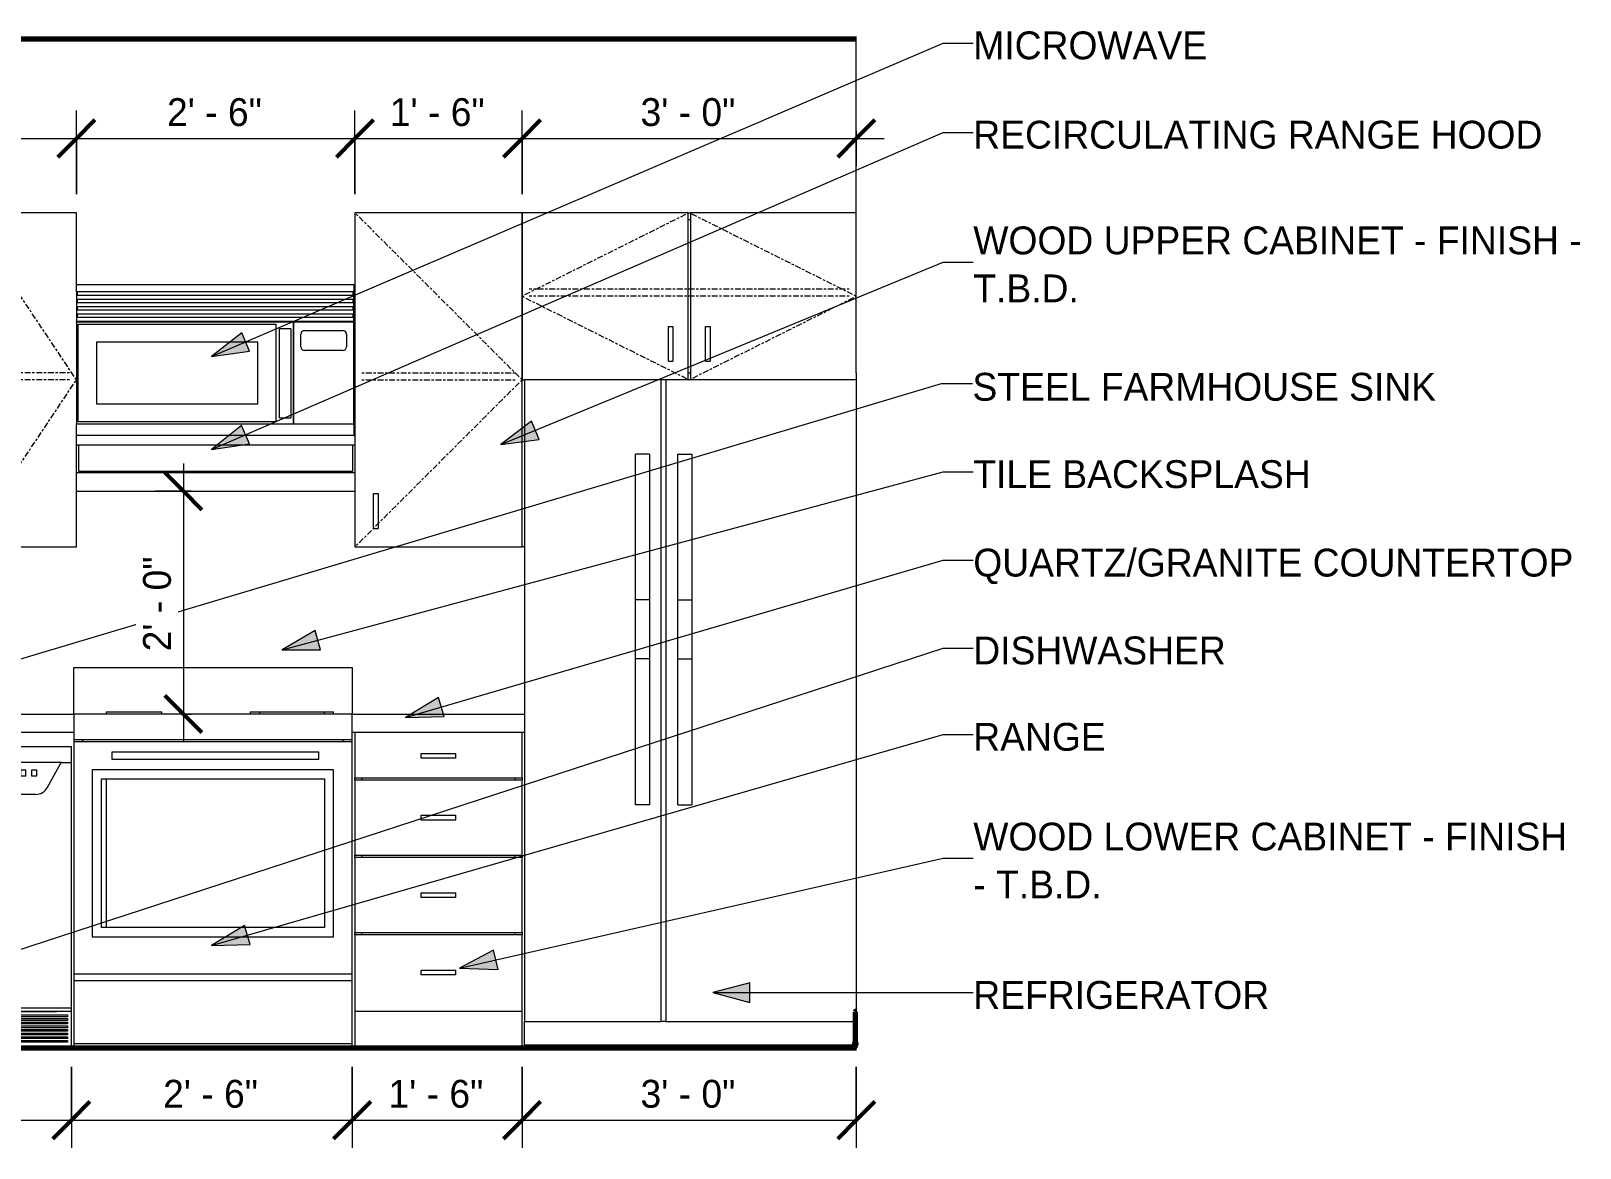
# Model space of a CAD drawing. Header units: inches. Extents: x -3857 to -1458, y -18 to 10849.
# Drawn here: x -3770.1 to -3603.2, y -10.8 to 109.6 of the extents above; entities that cross this region are included whole.
import ezdxf

# ---------------------------------------------------------------- set-up
doc = ezdxf.new("R2010")
doc.units = ezdxf.units.IN
doc.header["$MEASUREMENT"] = 0
doc.linetypes.add('Center', pattern=[1.25, 0.25, -0.1875, 0.625, -0.1875])
for name, color, linetype, lineweight in [('0-1', 7, 'Continuous', 5), ('A-ANNO-DIMS', 211, 'Continuous', 9), ('A-ANNO-DIMS-32', 211, 'Continuous', 9), ('A-ANNO-NOTE', 131, 'Continuous', 9), ('A-FLOR-1', 7, 'Continuous', 70), ('A-WALL', 113, 'Continuous', 18), ('A-WALL-1', 113, 'Continuous', 70), ('A-WALL-2', 113, 'Continuous', 9), ('G-ANNO-TEXT', 231, 'Continuous', 9), ('Q-CASE', 31, 'Continuous', 9), ('Q-CASE-1', 31, 'Center', 9), ('Q-SPCQ', 91, 'Continuous', 9)]:
    doc.layers.add(name, color=color, linetype=linetype, lineweight=lineweight)
doc.styles.add('Century Gothic', font='ufonts.com_century-gothic.ttf', dxfattribs={"height": 3})
doc.dimstyles.new('OD_1__HACK', dxfattribs={"dimscale": 12, "dimtxt": 3.132505, "dimasz": 0.333333, "dimexe": 0.25, "dimexo": 0.166667, "dimgap": 0.041667, "dimtad": 1, "dimdec": 0, "dimzin": 3, "dimdsep": 46, "dimlunit": 4, "dimtxsty": 'Century Gothic', "dimblk1": 'OBLIQUE', "dimblk2": 'OBLIQUE', "dimsah": 1, "dimcen": 0.09, "dimdle": 0.25, "dimazin": 0, "dimtfac": 1, "dimtdec": 4, "dimtix": 1, "dimtmove": 0, "dimatfit": 3, "dimfxl": 1, "dimtvp": 1, "dimtfill": 1, "dimfrac": 2, "dimtolj": 1, "dimtzin": 0, "dimarcsym": 2})

# ---------------------------------------------------------------- blocks, each defined once
blk = doc.blocks.new('CTR - 1st Phase - Shell_rvt-1-1ST FLOOR - STUDIO C - ADA TYPE B - KITCHEN')
at = {"layer": 'A-FLOR-1'}
for p, q in [((-3822.75, 108.75), (-3681.15, 108.75)), ((-3681.15, 0), (-3822.75, 0))]:
    blk.add_line(p, q, dxfattribs=at)
blk = doc.blocks.new('Basic Wall _ INT - W4BØF - _5_8 GYP - 2X4 WOOD_BATT_ - 5_8 GYP_ - ___-2682986-1ST FLOOR - STUDIO C - ADA TYPE B - KITCHEN')
at = {"layer": 'A-WALL'}
blk.add_line((-3681.18, 0.61), (-3681.18, 4), dxfattribs=at)
at = {"layer": 'A-WALL-1'}
for p, q in [((-3681.3, 3.92), (-3681.3, 0.61)), ((-3681.18, 4), (-3681.22, 4)), ((-3681.59, 0.11), (-3681.53, 0))]:
    blk.add_line(p, q, dxfattribs=at)
for centre, radius, start, end in [((-3681.22, 3.92), 0.0822, 90, 180), ((-3681.88, 0.61), 0.577, 300, 0), ((-3681.88, 0.61), 0.702, 300, 0)]:
    blk.add_arc(centre, radius, start, end, dxfattribs=at)
blk = doc.blocks.new('Dishwasher_15404 - 34_ counter-547918-1ST FLOOR - STUDIO C - ADA TYPE B - KITCHEN')
at = {"layer": 'Q-SPCQ'}
for p, q in [((-3789.72, 32.5), (-3789.72, 30.79)), ((-3789.72, 32.5), (-3789.53, 32.5)), ((-3789.53, 32.5), (-3766.8, 32.5)), ((-3766.8, 32.5), (-3765.72, 32.5)), ((-3765.72, 30.79), (-3765.72, 32.5)), ((-3789.53, 30.79), (-3789.72, 30.79)), ((-3789.72, 30.79), (-3789.72, 4.33)), ((-3789.72, 30.79), (-3789.53, 30.79)), ((-3788.63, 30.79), (-3789.53, 30.79)), ((-3789.53, 30.79), (-3788.63, 30.79)), ((-3766.82, 30.79), (-3788.63, 30.79)), ((-3788.63, 30.79), (-3787.11, 28.06)), ((-3768.33, 28.06), (-3766.82, 30.79)), ((-3766.8, 30.79), (-3766.82, 30.79)), ((-3766.82, 30.79), (-3765.92, 30.79)), ((-3765.92, 30.79), (-3765.72, 30.79)), ((-3765.72, 4.33), (-3765.72, 30.79)), ((-3772.98, 29.94), (-3773.57, 29.94)), ((-3773.57, 29.94), (-3773.57, 29.35)), ((-3773.57, 29.35), (-3772.98, 29.35)), ((-3772.98, 29.35), (-3772.98, 29.94)), ((-3771.8, 29.94), (-3772.39, 29.94)), ((-3772.39, 29.94), (-3772.39, 29.35)), ((-3772.39, 29.35), (-3771.8, 29.35)), ((-3771.8, 29.35), (-3771.8, 29.94)), ((-3770.62, 29.94), (-3771.21, 29.94)), ((-3771.21, 29.94), (-3771.21, 29.35)), ((-3771.21, 29.35), (-3770.62, 29.35)), ((-3770.62, 29.35), (-3770.62, 29.94)), ((-3769.44, 29.94), (-3770.03, 29.94)), ((-3770.03, 29.94), (-3770.03, 29.35)), ((-3770.03, 29.35), (-3769.44, 29.35)), ((-3769.44, 29.35), (-3769.44, 29.94)), ((-3785.91, 27.35), (-3769.54, 27.35)), ((-3789.53, 4.33), (-3789.72, 4.33)), ((-3789.72, 3.94), (-3789.72, 4.33)), ((-3765.72, 3.94), (-3789.72, 3.94)), ((-3789.72, 3.94), (-3789.72, 0)), ((-3765.92, 4.33), (-3789.53, 4.33)), ((-3789.3, 3.39), (-3789.3, 3.59)), ((-3789.3, 3.59), (-3788.15, 3.59)), ((-3788.15, 3.39), (-3789.3, 3.39)), ((-3788.15, 3.94), (-3767.3, 3.94)), ((-3788.15, 3.59), (-3767.3, 3.59)), ((-3767.3, 3.39), (-3788.15, 3.39)), ((-3767.3, 3.59), (-3766.15, 3.59)), ((-3766.15, 3.39), (-3767.3, 3.39)), ((-3766.15, 3.59), (-3766.15, 3.39)), ((-3765.72, 4.33), (-3765.92, 4.33)), ((-3765.72, 3.94), (-3765.72, 4.33)), ((-3765.72, 0), (-3765.72, 3.94)), ((-3789.3, 3), (-3789.3, 3.2)), ((-3789.3, 3.2), (-3788.15, 3.2)), ((-3788.15, 3), (-3789.3, 3)), ((-3789.3, 2.61), (-3789.3, 2.8)), ((-3789.3, 2.8), (-3788.15, 2.8)), ((-3788.15, 2.61), (-3789.3, 2.61)), ((-3789.3, 2.21), (-3789.3, 2.41)), ((-3789.3, 2.41), (-3788.15, 2.41)), ((-3788.15, 2.21), (-3789.3, 2.21)), ((-3789.3, 1.82), (-3789.3, 2.02)), ((-3789.3, 2.02), (-3788.15, 2.02)), ((-3788.15, 1.82), (-3789.3, 1.82)), ((-3788.15, 3.2), (-3767.3, 3.2)), ((-3767.3, 3), (-3788.15, 3)), ((-3788.15, 2.8), (-3767.3, 2.8)), ((-3767.3, 2.61), (-3788.15, 2.61)), ((-3788.15, 2.41), (-3767.3, 2.41)), ((-3767.3, 2.21), (-3788.15, 2.21)), ((-3788.15, 2.02), (-3767.3, 2.02)), ((-3767.3, 1.82), (-3788.15, 1.82)), ((-3767.3, 3.2), (-3766.15, 3.2)), ((-3766.15, 3), (-3767.3, 3)), ((-3767.3, 2.8), (-3766.15, 2.8)), ((-3766.15, 2.61), (-3767.3, 2.61)), ((-3767.3, 2.41), (-3766.15, 2.41)), ((-3766.15, 2.21), (-3767.3, 2.21)), ((-3767.3, 2.02), (-3766.15, 2.02)), ((-3766.15, 1.82), (-3767.3, 1.82)), ((-3766.15, 3.2), (-3766.15, 3)), ((-3766.15, 2.8), (-3766.15, 2.61)), ((-3766.15, 2.41), (-3766.15, 2.21)), ((-3766.15, 2.02), (-3766.15, 1.82)), ((-3789.3, 1.43), (-3789.3, 1.62)), ((-3789.3, 1.62), (-3788.15, 1.62)), ((-3788.15, 1.43), (-3789.3, 1.43)), ((-3789.3, 1.03), (-3789.3, 1.23)), ((-3789.3, 1.23), (-3788.15, 1.23)), ((-3788.15, 1.03), (-3789.3, 1.03)), ((-3789.3, 0.64), (-3789.3, 0.84)), ((-3789.3, 0.84), (-3788.15, 0.84)), ((-3788.15, 0.64), (-3789.3, 0.64)), ((-3788.15, 1.62), (-3767.3, 1.62)), ((-3767.3, 1.43), (-3788.15, 1.43)), ((-3788.15, 1.23), (-3767.3, 1.23)), ((-3767.3, 1.03), (-3788.15, 1.03)), ((-3788.15, 0.84), (-3767.3, 0.84)), ((-3767.3, 0.64), (-3788.15, 0.64)), ((-3767.3, 1.62), (-3766.15, 1.62)), ((-3766.15, 1.43), (-3767.3, 1.43)), ((-3767.3, 1.23), (-3766.15, 1.23)), ((-3766.15, 1.03), (-3767.3, 1.03)), ((-3767.3, 0.84), (-3766.15, 0.84)), ((-3766.15, 0.64), (-3767.3, 0.64)), ((-3766.15, 1.62), (-3766.15, 1.43)), ((-3766.15, 1.23), (-3766.15, 1.03)), ((-3766.15, 0.84), (-3766.15, 0.64))]:
    blk.add_line(p, q, dxfattribs=at)
for centre, radius, start, end in [((-3783.92, 29.2), 0.984, 90, 270), ((-3783.92, 29.2), 0.984, 270, 90), ((-3785.91, 28.72), 1.38, 209, 270), ((-3769.54, 28.72), 1.38, 270, 331)]:
    blk.add_arc(centre, radius, start, end, dxfattribs=at)
blk = doc.blocks.new('Refrigerator_-_Side-by-Side_6047 - 36_ X 30_-345559-1ST FLOOR - STUDIO C - ADA TYPE B - KITCHEN')
at = {"layer": 'Q-SPCQ'}
for p, q in [((-3702.18, 72), (-3716.93, 72)), ((-3716.93, 72), (-3716.93, 2.87)), ((-3701.68, 72), (-3702.18, 72)), ((-3702.18, 2.87), (-3702.18, 72)), ((-3681.18, 72), (-3701.68, 72)), ((-3701.68, 72), (-3701.68, 2.87)), ((-3704.95, 48.29), (-3704.95, 64)), ((-3703.44, 64), (-3704.95, 64)), ((-3703.44, 64), (-3703.44, 48.29)), ((-3700.41, 48.29), (-3700.41, 64)), ((-3700.41, 64), (-3698.9, 64)), ((-3698.9, 64), (-3698.9, 48.29)), ((-3704.95, 41.94), (-3704.95, 48.29)), ((-3703.44, 48.29), (-3704.95, 48.29)), ((-3703.44, 48.29), (-3703.44, 41.94)), ((-3700.41, 41.94), (-3700.41, 48.29)), ((-3700.41, 48.29), (-3698.9, 48.29)), ((-3698.9, 48.29), (-3698.9, 41.94)), ((-3704.95, 26.23), (-3704.95, 41.94)), ((-3703.44, 41.94), (-3704.95, 41.94)), ((-3703.44, 41.94), (-3703.44, 26.23)), ((-3700.41, 26.23), (-3700.41, 41.94)), ((-3700.41, 41.94), (-3698.9, 41.94)), ((-3698.9, 41.94), (-3698.9, 26.23)), ((-3703.44, 26.23), (-3704.95, 26.23)), ((-3700.41, 26.23), (-3698.9, 26.23)), ((-3716.93, 0.37), (-3716.93, 2.87)), ((-3716.93, 2.87), (-3702.18, 2.87)), ((-3701.68, 2.87), (-3702.18, 2.87)), ((-3701.68, 2.87), (-3681.3, 2.87)), ((-3716.93, 0.37), (-3681.37, 0.37)), ((-3716.93, 0), (-3716.93, 0.37)), ((-3681.24, 0.37), (-3681.18, 0.37))]:
    blk.add_line(p, q, dxfattribs=at)
blk = doc.blocks.new('300 Series Wall Hung Cabinet_302 - 24_ X 36_-2573645-1ST FLOOR - STUDIO C - ADA TYPE B - KITCHEN')
at = {"layer": 'Q-CASE'}
for p, q in [((-3777.3, 90), (-3789.18, 90)), ((-3789.18, 90), (-3789.18, 54)), ((-3777.3, 54), (-3777.3, 90)), ((-3777.3, 90), (-3777.05, 90)), ((-3777.05, 89.25), (-3777.3, 89.25)), ((-3765.18, 90), (-3777.05, 90)), ((-3777.05, 90), (-3777.05, 54)), ((-3765.18, 82.26), (-3765.18, 90)), ((-3765.18, 64.5), (-3765.18, 66.15)), ((-3779.42, 59.75), (-3778.93, 59.75)), ((-3779.42, 56), (-3779.42, 59.75)), ((-3778.93, 59.75), (-3778.93, 56)), ((-3775.42, 59.75), (-3774.93, 59.75)), ((-3775.42, 56), (-3775.42, 59.75)), ((-3774.93, 59.75), (-3774.93, 56)), ((-3765.18, 54), (-3765.18, 60)), ((-3779.42, 56), (-3778.93, 56)), ((-3775.42, 56), (-3774.93, 56)), ((-3789.18, 54), (-3777.3, 54)), ((-3777.3, 54.75), (-3777.05, 54.75)), ((-3777.05, 54), (-3777.3, 54)), ((-3777.05, 54), (-3765.18, 54))]:
    blk.add_line(p, q, dxfattribs=at)
at = {"layer": 'Q-CASE-1'}
for p, q in [((-3777.18, 90), (-3789.18, 72)), ((-3765.18, 72), (-3777.18, 90)), ((-3789.18, 72), (-3777.18, 54)), ((-3765.93, 72.75), (-3788.43, 72.75)), ((-3765.93, 72), (-3788.43, 72)), ((-3777.18, 54), (-3765.18, 72))]:
    blk.add_line(p, q, dxfattribs=at)
blk = doc.blocks.new('300 Series Wall Hung Cabinet_301 - 18_-2356589-1ST FLOOR - STUDIO C - ADA TYPE B - KITCHEN')
at = {"layer": 'Q-CASE'}
for p, q in [((-3735.18, 90), (-3735.18, 64.5)), ((-3717.18, 90), (-3735.18, 90)), ((-3717.18, 54), (-3717.18, 90)), ((-3735.18, 60), (-3735.18, 54)), ((-3733.18, 59.75), (-3732.69, 59.75)), ((-3733.18, 56), (-3733.18, 59.75)), ((-3732.69, 59.75), (-3732.69, 56)), ((-3733.18, 56), (-3732.69, 56)), ((-3735.18, 54), (-3717.18, 54))]:
    blk.add_line(p, q, dxfattribs=at)
at = {"layer": 'Q-CASE-1'}
for p, q in [((-3717.18, 72), (-3735.18, 90)), ((-3717.18, 72), (-3735.18, 54)), ((-3734.43, 72.75), (-3717.93, 72.75)), ((-3734.43, 72), (-3717.93, 72))]:
    blk.add_line(p, q, dxfattribs=at)
blk = doc.blocks.new('Base Cabinet 4 Drawer 254 - Base Cabinet 4 Drawer 254 18_-2556185-1ST FLOOR - STUDIO C - ADA TYPE B - KITCHEN')
at = {"layer": 'Q-CASE'}
for p, q in [((-3717.18, 34), (-3735.18, 34)), ((-3735.18, 34), (-3735.18, 29.13)), ((-3717.18, 29.13), (-3717.18, 34)), ((-3728.05, 31.75), (-3724.3, 31.75)), ((-3728.05, 31.25), (-3728.05, 31.75)), ((-3724.3, 31.25), (-3724.3, 31.75)), ((-3724.3, 31.25), (-3728.05, 31.25)), ((-3735.18, 29.13), (-3717.18, 29.13)), ((-3735.18, 28.88), (-3735.18, 29.13)), ((-3717.18, 28.88), (-3735.18, 28.88)), ((-3735.18, 28.88), (-3735.18, 20.79)), ((-3734.43, 29.13), (-3734.43, 28.88)), ((-3717.93, 28.88), (-3717.93, 29.13)), ((-3717.18, 29.13), (-3717.18, 28.88)), ((-3717.18, 20.79), (-3717.18, 28.88)), ((-3728.05, 25.09), (-3724.3, 25.09)), ((-3728.05, 24.58), (-3728.05, 25.09)), ((-3724.3, 24.58), (-3724.3, 25.09)), ((-3724.3, 24.58), (-3728.05, 24.58)), ((-3735.18, 20.79), (-3717.18, 20.79)), ((-3735.18, 20.54), (-3735.18, 20.79)), ((-3717.18, 20.54), (-3735.18, 20.54)), ((-3735.18, 20.54), (-3735.18, 12.46)), ((-3734.43, 20.79), (-3734.43, 20.54)), ((-3717.93, 20.54), (-3717.93, 20.79)), ((-3717.18, 20.79), (-3717.18, 20.54)), ((-3717.18, 12.46), (-3717.18, 20.54)), ((-3728.05, 16.75), (-3724.3, 16.75)), ((-3728.05, 16.25), (-3728.05, 16.75)), ((-3724.3, 16.25), (-3724.3, 16.75)), ((-3724.3, 16.25), (-3728.05, 16.25)), ((-3735.18, 12.46), (-3717.18, 12.46)), ((-3735.18, 12.21), (-3735.18, 12.46)), ((-3717.18, 12.21), (-3735.18, 12.21)), ((-3735.18, 12.21), (-3735.18, 4)), ((-3734.43, 12.46), (-3734.43, 12.21)), ((-3717.93, 12.21), (-3717.93, 12.46)), ((-3717.18, 12.46), (-3717.18, 12.21)), ((-3717.18, 4), (-3717.18, 12.21)), ((-3728.05, 8.42), (-3724.3, 8.42)), ((-3728.05, 7.92), (-3728.05, 8.42)), ((-3724.3, 7.92), (-3724.3, 8.42)), ((-3724.3, 7.92), (-3728.05, 7.92)), ((-3735.18, 4), (-3717.18, 4)), ((-3735.18, 4), (-3735.18, 0)), ((-3717.18, 0), (-3717.18, 4))]:
    blk.add_line(p, q, dxfattribs=at)
blk = doc.blocks.new('300 Series Wall Hung Cabinet_302 - 18_ x 36_-2359323-1ST FLOOR - STUDIO C - ADA TYPE B - KITCHEN')
at = {"layer": 'Q-CASE'}
for p, q in [((-3699.3, 90), (-3717.18, 90)), ((-3717.18, 90), (-3717.18, 72)), ((-3699.3, 72), (-3699.3, 90)), ((-3699.3, 90), (-3699.05, 90)), ((-3699.05, 89.25), (-3699.3, 89.25)), ((-3681.18, 90), (-3699.05, 90)), ((-3699.05, 90), (-3699.05, 72)), ((-3681.18, 72.75), (-3681.18, 90)), ((-3701.42, 77.75), (-3700.93, 77.75)), ((-3701.42, 74), (-3701.42, 77.75)), ((-3700.93, 77.75), (-3700.93, 74)), ((-3697.42, 77.75), (-3696.93, 77.75)), ((-3697.42, 74), (-3697.42, 77.75)), ((-3696.93, 77.75), (-3696.93, 74)), ((-3701.42, 74), (-3700.93, 74)), ((-3697.42, 74), (-3696.93, 74)), ((-3717.18, 72), (-3716.93, 72)), ((-3699.3, 72.75), (-3699.05, 72.75))]:
    blk.add_line(p, q, dxfattribs=at)
at = {"layer": 'Q-CASE-1'}
for p, q in [((-3699.18, 90), (-3717.18, 81)), ((-3681.18, 81), (-3699.18, 90)), ((-3717.18, 81), (-3699.18, 72)), ((-3681.93, 81.75), (-3716.43, 81.75)), ((-3681.93, 81), (-3716.43, 81)), ((-3699.18, 72), (-3681.18, 81))]:
    blk.add_line(p, q, dxfattribs=at)
blk = doc.blocks.new('30quot_MicrowaveVent_11166 - 70cm miele oven-2322118-1ST FLOOR - STUDIO C - ADA TYPE B - KITCHEN')
at = {"layer": 'Q-CASE'}
for p, q in [((-3765.18, 81.47), (-3765.18, 82.26)), ((-3765.18, 82.26), (-3735.3, 82.26)), ((-3735.3, 82.26), (-3735.3, 81.47)), ((-3765.06, 81.47), (-3765.18, 81.47)), ((-3765.18, 81.47), (-3765.18, 78.32)), ((-3765.06, 81.08), (-3765.06, 81.47)), ((-3735.41, 81.47), (-3765.06, 81.47)), ((-3735.41, 81.08), (-3765.06, 81.08)), ((-3765.06, 80.29), (-3765.06, 80.69)), ((-3765.06, 80.69), (-3735.41, 80.69)), ((-3735.41, 80.29), (-3765.06, 80.29)), ((-3735.3, 81.47), (-3735.41, 81.47)), ((-3735.41, 81.47), (-3735.41, 81.08)), ((-3735.41, 80.69), (-3735.41, 80.29)), ((-3735.3, 78.32), (-3735.3, 81.47)), ((-3765.06, 79.5), (-3765.06, 79.9)), ((-3765.06, 79.9), (-3735.41, 79.9)), ((-3735.41, 79.5), (-3765.06, 79.5)), ((-3765.06, 78.72), (-3765.06, 79.11)), ((-3765.06, 79.11), (-3735.41, 79.11)), ((-3735.41, 78.72), (-3765.06, 78.72)), ((-3735.41, 79.9), (-3735.41, 79.5)), ((-3735.41, 79.11), (-3735.41, 78.72)), ((-3765.18, 78.32), (-3735.3, 78.32)), ((-3765.18, 78.2), (-3765.18, 78.32)), ((-3741.79, 78.2), (-3765.18, 78.2)), ((-3765.18, 78.2), (-3765.18, 67.26)), ((-3764.98, 67.46), (-3764.98, 78.01)), ((-3764.98, 78.01), (-3743.68, 78.01)), ((-3743.68, 78.01), (-3743.68, 67.46)), ((-3743.29, 67.91), (-3743.29, 77.51)), ((-3742.1, 77.51), (-3743.29, 77.51)), ((-3742.1, 77.51), (-3742.1, 67.91)), ((-3741.79, 67.26), (-3741.79, 78.2)), ((-3735.3, 78.2), (-3741.79, 78.2)), ((-3741.79, 78.2), (-3741.79, 67.26)), ((-3741, 75.55), (-3741, 76.93)), ((-3740.61, 77.32), (-3736.48, 77.32)), ((-3736.08, 76.93), (-3736.08, 75.55)), ((-3735.3, 78.32), (-3735.3, 78.2)), ((-3735.3, 67.26), (-3735.3, 78.2)), ((-3745.65, 76.04), (-3763.01, 76.04)), ((-3763.01, 76.04), (-3763.01, 69.43)), ((-3745.65, 76.04), (-3763.01, 76.04)), ((-3763.01, 76.04), (-3763.01, 69.43)), ((-3745.65, 69.43), (-3745.65, 76.04)), ((-3745.65, 69.43), (-3745.65, 76.04)), ((-3736.48, 75.15), (-3740.61, 75.15)), ((-3763.01, 69.43), (-3745.65, 69.43)), ((-3763.01, 69.43), (-3745.65, 69.43)), ((-3765.18, 67.26), (-3741.79, 67.26)), ((-3765.18, 66.15), (-3765.18, 67.26)), ((-3743.68, 67.46), (-3764.98, 67.46)), ((-3743.29, 67.91), (-3742.1, 67.91)), ((-3741.79, 67.26), (-3735.3, 67.26)), ((-3735.3, 67.26), (-3735.3, 66)), ((-3735.3, 66), (-3765.18, 66))]:
    blk.add_line(p, q, dxfattribs=at)
for centre, start, end in [((-3740.61, 76.93), 90, 180), ((-3736.48, 76.93), 0, 90), ((-3740.61, 75.55), 180, 270), ((-3736.48, 75.55), 270, 0)]:
    blk.add_arc(centre, 0.394, start, end, dxfattribs=at)
blk = doc.blocks.new('Range_Hood_386 - 30_ Wide-2577799-1ST FLOOR - STUDIO C - ADA TYPE B - KITCHEN')
at = {"layer": 'Q-SPCQ'}
for p, q in [((-3735.3, 66), (-3735.18, 66)), ((-3765.18, 65), (-3764.93, 65)), ((-3765.18, 62), (-3765.18, 64.5)), ((-3764.93, 65), (-3735.43, 65)), ((-3764.93, 62.12), (-3764.93, 65)), ((-3735.43, 65), (-3735.18, 65)), ((-3735.43, 65), (-3735.43, 62.12)), ((-3735.18, 64.5), (-3735.18, 62)), ((-3765.18, 60), (-3765.18, 62)), ((-3765.18, 62), (-3735.18, 62)), ((-3735.43, 62.12), (-3764.93, 62.12)), ((-3735.18, 62), (-3735.18, 60)), ((-3765.18, 60), (-3735.18, 60))]:
    blk.add_line(p, q, dxfattribs=at)
blk = doc.blocks.new('DIMBLOCK7-1ST FLOOR - STUDIO C - ADA TYPE B - KITCHEN')
at = {"layer": 'A-ANNO-DIMS-32'}
for p, q in [((-3789.18, 92), (-3789.18, 101)), ((-3765.18, 92), (-3765.18, 101)), ((-3789.18, 98), (-3765.18, 98)), ((-3789.18, 98), (-3789.18, 92)), ((-3765.18, 98), (-3765.18, 92))]:
    blk.add_line(p, q, dxfattribs=at)
at = {"layer": 'A-ANNO-DIMS-32', "lineweight": 50}
for p, q in [((-3789.18, 98), (-3787.18, 100)), ((-3765.18, 98), (-3763.18, 100)), ((-3789.18, 98), (-3791.18, 96)), ((-3765.18, 98), (-3767.18, 96))]:
    blk.add_line(p, q, dxfattribs=at)
at = {"layer": 'A-ANNO-DIMS-32', "color": 0, "insert": (-3782.42, 102.34), "char_height": 3, "width": 12.5897, "attachment_point": 1, "line_spacing_factor": 0.984502, "style": 'Century Gothic', "bg_fill": 3, "box_fill_scale": 1.25, "bg_fill_color": 256, "bg_fill_true_color": 13158600, "bg_fill_transparency": 0}
blk.add_mtext('2\' - 0"', dxfattribs=at)
blk = doc.blocks.new('_Oblique')
at = {"color": 0, "linetype": 'ByBlock', "lineweight": -2}
blk.add_line((-0.5, -0.5), (0.5, 0.5), dxfattribs=at)
blk = doc.blocks.new('DIMBLOCK8-1ST FLOOR - STUDIO C - ADA TYPE B - KITCHEN')
at = {"layer": 'A-ANNO-DIMS-32'}
for p, q in [((-3765.18, 92), (-3765.18, 101)), ((-3735.18, 92), (-3735.18, 101)), ((-3765.18, 98), (-3735.18, 98)), ((-3765.18, 98), (-3765.18, 92)), ((-3735.18, 98), (-3735.18, 92))]:
    blk.add_line(p, q, dxfattribs=at)
at = {"layer": 'A-ANNO-DIMS-32', "lineweight": 50}
for p, q in [((-3765.18, 98), (-3763.18, 100)), ((-3735.18, 98), (-3733.18, 100)), ((-3765.18, 98), (-3767.18, 96)), ((-3735.18, 98), (-3737.18, 96))]:
    blk.add_line(p, q, dxfattribs=at)
at = {"layer": 'A-ANNO-DIMS-32', "color": 0, "insert": (-3755.42, 102.34), "char_height": 3, "width": 12.5897, "attachment_point": 1, "line_spacing_factor": 0.984502, "style": 'Century Gothic', "bg_fill": 3, "box_fill_scale": 1.25, "bg_fill_color": 256, "bg_fill_true_color": 13158600, "bg_fill_transparency": 0}
blk.add_mtext('2\' - 6"', dxfattribs=at)
blk = doc.blocks.new('DIMBLOCK9-1ST FLOOR - STUDIO C - ADA TYPE B - KITCHEN')
at = {"layer": 'A-ANNO-DIMS-32'}
for p, q in [((-3735.18, 92), (-3735.18, 101)), ((-3717.18, 92), (-3717.18, 101)), ((-3735.18, 98), (-3717.18, 98)), ((-3735.18, 98), (-3735.18, 92)), ((-3717.18, 98), (-3717.18, 92))]:
    blk.add_line(p, q, dxfattribs=at)
at = {"layer": 'A-ANNO-DIMS-32', "lineweight": 50}
for p, q in [((-3735.18, 98), (-3733.18, 100)), ((-3717.18, 98), (-3715.18, 100)), ((-3735.18, 98), (-3737.18, 96)), ((-3717.18, 98), (-3719.18, 96))]:
    blk.add_line(p, q, dxfattribs=at)
at = {"layer": 'A-ANNO-DIMS-32', "color": 0, "insert": (-3731.42, 102.34), "char_height": 3, "width": 12.5897, "attachment_point": 1, "line_spacing_factor": 0.984502, "style": 'Century Gothic', "bg_fill": 3, "box_fill_scale": 1.25, "bg_fill_color": 256, "bg_fill_true_color": 13158600, "bg_fill_transparency": 0}
blk.add_mtext('1\' - 6"', dxfattribs=at)
blk = doc.blocks.new('DIMBLOCK10-1ST FLOOR - STUDIO C - ADA TYPE B - KITCHEN')
at = {"layer": 'A-ANNO-DIMS-32'}
for p, q in [((-3717.18, 92), (-3717.18, 101)), ((-3681.18, 98.82), (-3681.18, 95)), ((-3681.18, 98), (-3681.18, 98.82)), ((-3717.18, 98), (-3678.18, 98)), ((-3717.18, 98), (-3717.18, 92))]:
    blk.add_line(p, q, dxfattribs=at)
at = {"layer": 'A-ANNO-DIMS-32', "lineweight": 50}
for p, q in [((-3717.18, 98), (-3715.18, 100)), ((-3681.18, 98), (-3679.18, 100)), ((-3717.18, 98), (-3719.18, 96)), ((-3681.18, 98), (-3683.18, 96))]:
    blk.add_line(p, q, dxfattribs=at)
at = {"layer": 'A-ANNO-DIMS-32', "color": 0, "insert": (-3704.42, 102.34), "char_height": 3, "width": 12.5897, "attachment_point": 1, "line_spacing_factor": 0.984502, "style": 'Century Gothic', "bg_fill": 3, "box_fill_scale": 1.25, "bg_fill_color": 256, "bg_fill_true_color": 13158600, "bg_fill_transparency": 0}
blk.add_mtext('3\' - 0"', dxfattribs=at)
blk = doc.blocks.new('DIMBLOCK12-1ST FLOOR - STUDIO C - ADA TYPE B - KITCHEN')
at = {"layer": 'A-ANNO-DIMS-32'}
for p, q in [((-3789.72, -2), (-3789.72, -10.75)), ((-3789.72, -7.75), (-3789.72, -2)), ((-3765.72, -2), (-3765.72, -10.75)), ((-3765.72, -7.75), (-3765.72, -2)), ((-3789.72, -7.75), (-3765.72, -7.75))]:
    blk.add_line(p, q, dxfattribs=at)
at = {"layer": 'A-ANNO-DIMS-32', "lineweight": 50}
for p, q in [((-3789.72, -7.75), (-3787.72, -5.75)), ((-3765.72, -7.75), (-3763.72, -5.75)), ((-3789.72, -7.75), (-3791.72, -9.75)), ((-3765.72, -7.75), (-3767.72, -9.75))]:
    blk.add_line(p, q, dxfattribs=at)
at = {"layer": 'A-ANNO-DIMS-32', "color": 0, "insert": (-3782.97, -3.41), "char_height": 3, "width": 12.5897, "attachment_point": 1, "line_spacing_factor": 0.984502, "style": 'Century Gothic', "bg_fill": 3, "box_fill_scale": 1.25, "bg_fill_color": 256, "bg_fill_true_color": 13158600, "bg_fill_transparency": 0}
blk.add_mtext('2\' - 0"', dxfattribs=at)
blk = doc.blocks.new('DIMBLOCK13-1ST FLOOR - STUDIO C - ADA TYPE B - KITCHEN')
at = {"layer": 'A-ANNO-DIMS-32'}
for p, q in [((-3765.72, -2), (-3765.72, -10.75)), ((-3765.72, -7.75), (-3765.72, -2)), ((-3735.47, -2), (-3735.47, -10.75)), ((-3735.47, -7.75), (-3735.47, -2)), ((-3765.72, -7.75), (-3735.47, -7.75))]:
    blk.add_line(p, q, dxfattribs=at)
at = {"layer": 'A-ANNO-DIMS-32', "lineweight": 50}
for p, q in [((-3765.72, -7.75), (-3763.72, -5.75)), ((-3735.47, -7.75), (-3733.47, -5.75)), ((-3765.72, -7.75), (-3767.72, -9.75)), ((-3735.47, -7.75), (-3737.47, -9.75))]:
    blk.add_line(p, q, dxfattribs=at)
at = {"layer": 'A-ANNO-DIMS-32', "color": 0, "insert": (-3755.84, -3.41), "char_height": 3, "width": 12.5897, "attachment_point": 1, "line_spacing_factor": 0.984502, "style": 'Century Gothic', "bg_fill": 3, "box_fill_scale": 1.25, "bg_fill_color": 256, "bg_fill_true_color": 13158600, "bg_fill_transparency": 0}
blk.add_mtext('2\' - 6"', dxfattribs=at)
blk = doc.blocks.new('DIMBLOCK14-1ST FLOOR - STUDIO C - ADA TYPE B - KITCHEN')
at = {"layer": 'A-ANNO-DIMS-32'}
for p, q in [((-3735.47, -2), (-3735.47, -10.75)), ((-3735.47, -7.75), (-3735.47, -2)), ((-3717.18, -2), (-3717.18, -10.75)), ((-3717.18, -7.75), (-3717.18, -2)), ((-3735.47, -7.75), (-3717.18, -7.75))]:
    blk.add_line(p, q, dxfattribs=at)
at = {"layer": 'A-ANNO-DIMS-32', "lineweight": 50}
for p, q in [((-3735.47, -7.75), (-3733.47, -5.75)), ((-3717.18, -7.75), (-3715.18, -5.75)), ((-3735.47, -7.75), (-3737.47, -9.75)), ((-3717.18, -7.75), (-3719.18, -9.75))]:
    blk.add_line(p, q, dxfattribs=at)
at = {"layer": 'A-ANNO-DIMS-32', "color": 0, "insert": (-3731.57, -3.41), "char_height": 3, "width": 12.5897, "attachment_point": 1, "line_spacing_factor": 0.984502, "style": 'Century Gothic', "bg_fill": 3, "box_fill_scale": 1.25, "bg_fill_color": 256, "bg_fill_true_color": 13158600, "bg_fill_transparency": 0}
blk.add_mtext('1\' - 6"', dxfattribs=at)
blk = doc.blocks.new('DIMBLOCK15-1ST FLOOR - STUDIO C - ADA TYPE B - KITCHEN')
at = {"layer": 'A-ANNO-DIMS-32'}
for p, q in [((-3717.18, -2), (-3717.18, -10.75)), ((-3717.18, -7.75), (-3717.18, -2)), ((-3681.18, -2), (-3681.18, -10.75)), ((-3681.18, -7.75), (-3681.18, -2)), ((-3717.18, -7.75), (-3681.18, -7.75))]:
    blk.add_line(p, q, dxfattribs=at)
at = {"layer": 'A-ANNO-DIMS-32', "lineweight": 50}
for p, q in [((-3717.18, -7.75), (-3715.18, -5.75)), ((-3681.18, -7.75), (-3679.18, -5.75)), ((-3717.18, -7.75), (-3719.18, -9.75)), ((-3681.18, -7.75), (-3683.18, -9.75))]:
    blk.add_line(p, q, dxfattribs=at)
at = {"layer": 'A-ANNO-DIMS-32', "color": 0, "insert": (-3704.42, -3.41), "char_height": 3, "width": 12.5897, "attachment_point": 1, "line_spacing_factor": 0.984502, "style": 'Century Gothic', "bg_fill": 3, "box_fill_scale": 1.25, "bg_fill_color": 256, "bg_fill_true_color": 13158600, "bg_fill_transparency": 0}
blk.add_mtext('3\' - 0"', dxfattribs=at)
blk = doc.blocks.new('DIMBLOCK18-1ST FLOOR - STUDIO C - ADA TYPE B - KITCHEN')
at = {"layer": 'A-ANNO-DIMS-32', "lineweight": 50}
for p, q in [((-3753.66, 60), (-3755.66, 62)), ((-3753.66, 60), (-3751.66, 58)), ((-3753.66, 36), (-3755.66, 38)), ((-3753.66, 36), (-3751.66, 34))]:
    blk.add_line(p, q, dxfattribs=at)
at = {"layer": 'A-ANNO-DIMS-32'}
for p, q in [((-3753.66, 63), (-3753.66, 33)), ((-3752.83, 60), (-3756.66, 60)), ((-3753.66, 60), (-3752.83, 60)), ((-3752.83, 36), (-3756.66, 36)), ((-3753.66, 36), (-3752.83, 36))]:
    blk.add_line(p, q, dxfattribs=at)
at = {"layer": 'A-ANNO-DIMS-32', "color": 0, "insert": (-3758, 42.75), "char_height": 3, "width": 12.5897, "attachment_point": 1, "rotation": 90, "line_spacing_factor": 0.984502, "style": 'Century Gothic', "bg_fill": 3, "box_fill_scale": 1.25, "bg_fill_color": 256, "bg_fill_true_color": 13158600, "bg_fill_transparency": 0}
blk.add_mtext('2\' - 0"', dxfattribs=at)

msp = doc.modelspace()

# ---------------------------------------------------------------- hatches: boundary and pattern name
at = {"layer": 'G-ANNO-TEXT'}
for points in [[(-3750.63, 74.5), (-3746.53, 75.09), (-3747.37, 77.06)], [(-3750.63, 64.5), (-3746.53, 65.11), (-3747.38, 67.08)], [(-3719.45, 65.04), (-3715.35, 65.58), (-3716.16, 67.56)], [(-3743.03, 42.93), (-3738.89, 42.93), (-3739.45, 45)], [(-3729.72, 35.63), (-3725.58, 35.73), (-3726.18, 37.78)], [(-3750.63, 11.08), (-3746.48, 11.16), (-3747.08, 13.22)], [(-3723.9, 8.64), (-3719.76, 8.48), (-3720.24, 10.57)], [(-3696.64, 5.99), (-3692.64, 4.92), (-3692.64, 7.06)]]:
    msp.add_hatch(color=256, dxfattribs=at).paths.add_polyline_path(points, flags=0)

# ---------------------------------------------------------------- linework, layer by layer
at = {"layer": 'A-ANNO-NOTE'}
for p, q in [((-3806.51, 31.36), (-3672.01, 71.62)), ((-3672.01, 71.62), (-3668.67, 71.62))]:
    msp.add_line(p, q, dxfattribs=at)
at = {"layer": 'A-WALL'}
for p, q in [((-3681.18, 90), (-3681.18, 108.75)), ((-3681.18, 72.75), (-3681.18, 0)), ((-3681.15, 72.75), (-3681.18, 72.75)), ((-3716.93, 54), (-3717.18, 54)), ((-3681.18, 0), (-3681.15, 0))]:
    msp.add_line(p, q, dxfattribs=at)
at = {"layer": 'A-WALL-2'}
for p, q in [((-3790.92, 36), (-3765.47, 36)), ((-3735.47, 36), (-3716.93, 36)), ((-3765.47, 34), (-3789.72, 34)), ((-3735.18, 34), (-3735.47, 34)), ((-3716.93, 34), (-3717.18, 34))]:
    msp.add_line(p, q, dxfattribs=at)
at = {"layer": 'G-ANNO-TEXT'}
for p, q in [((-3671.83, 108.28), (-3668.58, 108.28)), ((-3671.83, 98.66), (-3668.58, 98.66)), ((-3719.45, 65.04), (-3671.83, 84.69)), ((-3671.83, 84.69), (-3668.58, 84.69)), ((-3747.37, 77.06), (-3750.63, 74.5)), ((-3746.53, 75.09), (-3747.37, 77.06)), ((-3750.63, 74.5), (-3746.53, 75.09)), ((-3747.38, 67.08), (-3750.63, 64.5)), ((-3746.53, 65.11), (-3747.38, 67.08)), ((-3716.16, 67.56), (-3719.45, 65.04)), ((-3715.35, 65.58), (-3716.16, 67.56)), ((-3750.63, 64.5), (-3746.53, 65.11)), ((-3719.45, 65.04), (-3715.35, 65.58)), ((-3743.03, 42.93), (-3671.83, 62.1)), ((-3671.83, 62.1), (-3668.58, 62.1)), ((-3729.72, 35.63), (-3671.83, 52.56)), ((-3671.83, 52.56), (-3668.58, 52.56)), ((-3739.45, 45), (-3743.03, 42.93)), ((-3738.89, 42.93), (-3739.45, 45)), ((-3777.41, 8.64), (-3671.83, 43.1)), ((-3743.03, 42.93), (-3738.89, 42.93)), ((-3671.83, 43.1), (-3668.58, 43.1)), ((-3726.18, 37.78), (-3729.72, 35.63)), ((-3725.58, 35.73), (-3726.18, 37.78)), ((-3729.72, 35.63), (-3725.58, 35.73)), ((-3750.63, 11.08), (-3671.83, 33.79)), ((-3671.83, 33.79), (-3668.58, 33.79)), ((-3723.9, 8.64), (-3671.83, 20.46)), ((-3671.83, 20.46), (-3668.58, 20.46)), ((-3747.08, 13.22), (-3750.63, 11.08)), ((-3746.48, 11.16), (-3747.08, 13.22)), ((-3750.63, 11.08), (-3746.48, 11.16)), ((-3720.24, 10.57), (-3723.9, 8.64)), ((-3719.76, 8.48), (-3720.24, 10.57)), ((-3723.9, 8.64), (-3719.76, 8.48)), ((-3692.64, 7.06), (-3696.64, 5.99)), ((-3692.64, 4.92), (-3692.64, 7.06)), ((-3696.64, 5.99), (-3692.64, 4.92)), ((-3696.64, 5.99), (-3668.58, 5.99))]:
    msp.add_line(p, q, dxfattribs=at)
at = {"layer": 'Q-SPCQ'}
for p, q in [((-3765.47, 36), (-3765.47, 41)), ((-3765.47, 41), (-3735.47, 41)), ((-3735.47, 41), (-3735.47, 36)), ((-3765.47, 36), (-3765.47, 33.26)), ((-3735.47, 36), (-3765.47, 36)), ((-3761.97, 36.25), (-3761.97, 36)), ((-3761.97, 36.25), (-3755.97, 36.25)), ((-3755.97, 36), (-3755.97, 36.25)), ((-3746.47, 36.25), (-3746.47, 36)), ((-3746.47, 36.25), (-3745.49, 36.25)), ((-3745.47, 36.25), (-3745.47, 36)), ((-3745.47, 36.25), (-3738.47, 36.25)), ((-3738.47, 36), (-3738.47, 36.25)), ((-3738.45, 36.25), (-3737.47, 36.25)), ((-3737.47, 36), (-3737.47, 36.25)), ((-3735.47, 33.26), (-3735.47, 36)), ((-3765.47, 33.26), (-3735.47, 33.26)), ((-3765.47, 33.26), (-3765.47, 33.01)), ((-3765.47, 33.01), (-3765.47, 8)), ((-3735.47, 33.01), (-3765.47, 33.01)), ((-3764.47, 33.01), (-3764.47, 33.26)), ((-3761.35, 31.9), (-3761.35, 31.15)), ((-3739.08, 31.9), (-3761.35, 31.9)), ((-3739.08, 31.15), (-3739.08, 31.9)), ((-3736.47, 33.26), (-3736.47, 33.01)), ((-3735.47, 33.01), (-3735.47, 33.26)), ((-3735.47, 8), (-3735.47, 33.01)), ((-3761.35, 31.15), (-3739.08, 31.15)), ((-3763.47, 30), (-3763.47, 12)), ((-3737.47, 30), (-3763.47, 30)), ((-3762.47, 29), (-3738.47, 29)), ((-3762.47, 13), (-3762.47, 29)), ((-3761.97, 29), (-3761.97, 13)), ((-3738.47, 29), (-3738.47, 13)), ((-3737.47, 12), (-3737.47, 30)), ((-3763.47, 12), (-3737.47, 12)), ((-3738.47, 13), (-3762.47, 13)), ((-3765.47, 8), (-3735.47, 8)), ((-3765.47, 8), (-3765.47, 7.25)), ((-3765.47, 7.25), (-3765.47, 0.5)), ((-3735.47, 7.25), (-3765.47, 7.25)), ((-3735.47, 7.25), (-3735.47, 8)), ((-3735.47, 0.5), (-3735.47, 7.25)), ((-3765.47, 0.5), (-3735.47, 0.5)), ((-3765.47, 0.5), (-3765.47, 0)), ((-3735.47, 0), (-3735.47, 0.5))]:
    msp.add_line(p, q, dxfattribs=at)

# ---------------------------------------------------------------- block references
at = {"layer": '0-1'}
msp.add_blockref('CTR - 1st Phase - Shell_rvt-1-1ST FLOOR - STUDIO C - ADA TYPE B - KITCHEN', (0, 0), dxfattribs=at)
at = {"layer": 'A-WALL'}
msp.add_blockref('Basic Wall _ INT - W4BØF - _5_8 GYP - 2X4 WOOD_BATT_ - 5_8 GYP_ - ___-2682986-1ST FLOOR - STUDIO C - ADA TYPE B - KITCHEN', (0, 0), dxfattribs=at)
at = {"layer": 'Q-CASE'}
for name in ['300 Series Wall Hung Cabinet_302 - 24_ X 36_-2573645-1ST FLOOR - STUDIO C - ADA TYPE B - KITCHEN', '300 Series Wall Hung Cabinet_301 - 18_-2356589-1ST FLOOR - STUDIO C - ADA TYPE B - KITCHEN', '300 Series Wall Hung Cabinet_302 - 18_ x 36_-2359323-1ST FLOOR - STUDIO C - ADA TYPE B - KITCHEN', '30quot_MicrowaveVent_11166 - 70cm miele oven-2322118-1ST FLOOR - STUDIO C - ADA TYPE B - KITCHEN', 'Base Cabinet 4 Drawer 254 - Base Cabinet 4 Drawer 254 18_-2556185-1ST FLOOR - STUDIO C - ADA TYPE B - KITCHEN']:
    msp.add_blockref(name, (0, 0), dxfattribs=at)
at = {"layer": 'Q-SPCQ'}
for name in ['Refrigerator_-_Side-by-Side_6047 - 36_ X 30_-345559-1ST FLOOR - STUDIO C - ADA TYPE B - KITCHEN', 'Range_Hood_386 - 30_ Wide-2577799-1ST FLOOR - STUDIO C - ADA TYPE B - KITCHEN', 'Dishwasher_15404 - 34_ counter-547918-1ST FLOOR - STUDIO C - ADA TYPE B - KITCHEN']:
    msp.add_blockref(name, (0, 0), dxfattribs=at)

# ---------------------------------------------------------------- texts
at = {"layer": 'A-ANNO-NOTE', "insert": (-3668.67, 72.75), "char_height": 3, "width": 57.368, "attachment_point": 1, "style": 'Century Gothic'}
msp.add_mtext('STEEL FARMHOUSE SINK', dxfattribs=at)
at = {"layer": 'G-ANNO-TEXT', "char_height": 3, "attachment_point": 1, "style": 'Century Gothic'}
for s, insert, width in [('MICROWAVE', (-3668.58, 109.53), 33.229), ('RECIRCULATING RANGE HOOD', (-3668.58, 99.91), 77.265), ('WOOD UPPER CABINET - FINISH -', (-3668.58, 88.52), 79.891), ('T.B.D.', (-3668.58, 83.35), 13.231), ('TILE BACKSPLASH', (-3668.58, 63.34), 41.814), ('QUARTZ/GRANITE COUNTERTOP', (-3668.58, 53.81), 78.376), ('DISHWASHER', (-3668.58, 44.35), 31.916), ('RANGE', (-3668.58, 35.04), 17.877), ('WOOD LOWER CABINET - FINISH', (-3668.58, 24.3), 78.982), ('- T.B.D.', (-3668.58, 19.13), 16.362), ('REFRIGERATOR', (-3668.58, 7.24), 36.764)]:
    msp.add_mtext(s, dxfattribs=dict(at, insert=insert, width=width))

# ---------------------------------------------------------------- next in the draw order: dimensions: what is measured, and where the dimension line sits
at = {"layer": 'A-ANNO-DIMS'}
for base, p1, p2, picture, middle in [((-3765.18, 98), (-3789.18, 90), (-3765.18, 90), 'DIMBLOCK7-1ST FLOOR - STUDIO C - ADA TYPE B - KITCHEN', (-3777.18, 100.07)), ((-3765.72, -7.75), (-3789.72, 0), (-3765.72, 0), 'DIMBLOCK12-1ST FLOOR - STUDIO C - ADA TYPE B - KITCHEN', (-3777.72, -5.68))]:
    dim = msp.add_linear_dim(base=base, p1=p1, p2=p2, dimstyle='OD_1__HACK', override={"dimpost": '<>', "dimfxl": 24}, dxfattribs=at)
    dim.commit()
    dim.dimension.update_dxf_attribs({"geometry": picture, "text_midpoint": middle})
dim = msp.add_linear_dim(base=(-3753.66, 36), p1=(-3750.83, 60), p2=(-3750.83, 36), angle=90, dimstyle='OD_1__HACK', override={"dimpost": '<>', "dimfxl": 24}, dxfattribs=at)
dim.commit()
dim.dimension.update_dxf_attribs({"geometry": 'DIMBLOCK18-1ST FLOOR - STUDIO C - ADA TYPE B - KITCHEN', "text_midpoint": (-3755.73, 48)})

# ---------------------------------------------------------------- next in the draw order: dimensions: what is measured, and where the dimension line sits
for base, p1, p2, override, picture, middle in [((-3735.18, 98), (-3765.18, 90), (-3735.18, 90), {"dimpost": '<>', "dimfxl": 30}, 'DIMBLOCK8-1ST FLOOR - STUDIO C - ADA TYPE B - KITCHEN', (-3750.18, 100.07)), ((-3735.47, -7.75), (-3765.72, 0), (-3735.47, 0), {"dimpost": '<>', "dimfxl": 30.25}, 'DIMBLOCK13-1ST FLOOR - STUDIO C - ADA TYPE B - KITCHEN', (-3750.6, -5.68))]:
    dim = msp.add_linear_dim(base=base, p1=p1, p2=p2, dimstyle='OD_1__HACK', override=override, dxfattribs=at)
    dim.commit()
    dim.dimension.update_dxf_attribs({"geometry": picture, "text_midpoint": middle})

# ---------------------------------------------------------------- next in the draw order: dimensions: what is measured, and where the dimension line sits
for base, p1, p2, override, picture, middle in [((-3717.18, 98), (-3735.18, 90), (-3717.18, 90), {"dimpost": '<>', "dimfxl": 18}, 'DIMBLOCK9-1ST FLOOR - STUDIO C - ADA TYPE B - KITCHEN', (-3726.18, 100.07)), ((-3717.18, -7.75), (-3735.47, 0), (-3717.18, 0), {"dimpost": '<>', "dimfxl": 18.295943}, 'DIMBLOCK14-1ST FLOOR - STUDIO C - ADA TYPE B - KITCHEN', (-3726.33, -5.68))]:
    dim = msp.add_linear_dim(base=base, p1=p1, p2=p2, dimstyle='OD_1__HACK', override=override, dxfattribs=at)
    dim.commit()
    dim.dimension.update_dxf_attribs({"geometry": picture, "text_midpoint": middle})

# ---------------------------------------------------------------- next in the draw order: dimensions: what is measured, and where the dimension line sits
for base, p1, p2, override, picture, middle in [((-3681.18, 98), (-3717.18, 90), (-3681.18, 100.82), {"dimpost": '<>', "dimfxl": 37.592076}, 'DIMBLOCK10-1ST FLOOR - STUDIO C - ADA TYPE B - KITCHEN', (-3699.18, 100.07)), ((-3681.18, -7.75), (-3717.18, 0), (-3681.18, 0), {"dimpost": '<>', "dimfxl": 36}, 'DIMBLOCK15-1ST FLOOR - STUDIO C - ADA TYPE B - KITCHEN', (-3699.18, -5.68))]:
    dim = msp.add_linear_dim(base=base, p1=p1, p2=p2, dimstyle='OD_1__HACK', override=override, dxfattribs=at)
    dim.commit()
    dim.dimension.update_dxf_attribs({"geometry": picture, "text_midpoint": middle})

# ---------------------------------------------------------------- next in the draw order: linework, layer by layer
at = {"layer": 'G-ANNO-TEXT'}
for p, q in [((-3750.63, 74.5), (-3671.83, 108.28)), ((-3750.63, 64.5), (-3671.83, 98.66))]:
    msp.add_line(p, q, dxfattribs=at)

doc.saveas('drawing.dxf')
